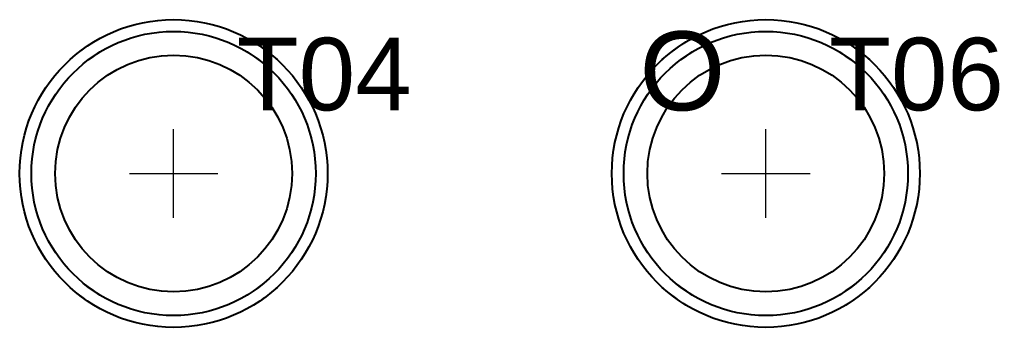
# Model space of a CAD drawing. Header units: millimetres. Extents: x 7 to 422, y 36 to 182.
# Drawn here: x 91.58 to 112.26, y 58.08 to 64.58 of the extents above; entities that cross this region are included whole.
import ezdxf

# ---------------------------------------------------------------- set-up
doc = ezdxf.new("R2010")
doc.units = ezdxf.units.MM
doc.header["$LTSCALE"] = 0.666667
doc.linetypes.add('DASHED', pattern=[1.524, 1.27, -0.254])
for name, color, linetype, lineweight in [('ANNOTATIONS', 7, 'CONTINUOUS', 18), ('HIDDEN', 7, 'DASHED', 13), ('VISIBLE', 7, 'CONTINUOUS', 25)]:
    doc.layers.add(name, color=color, linetype=linetype, lineweight=lineweight)
doc.styles.add('CJK', font='Arial Unicode.ttf')

msp = doc.modelspace()

# ---------------------------------------------------------------- linework, layer by layer
at = {"layer": 'ANNOTATIONS'}
for p, q in [((94.83333, 60.4), (94.83333, 62.26667)), ((107.33333, 60.4), (107.33333, 62.26667)), ((93.9, 61.33333), (95.76667, 61.33333)), ((106.4, 61.33333), (108.26667, 61.33333))]:
    msp.add_line(p, q, dxfattribs=at)
at = {"layer": 'HIDDEN'}
for centre, radius in [((94.83333, 61.33333), 3.25), ((107.33333, 61.33333), 3.25), ((94.83333, 61.33333), 3), ((107.33333, 61.33333), 3)]:
    msp.add_circle(centre, radius, dxfattribs=at)
at = {"layer": 'VISIBLE'}
for centre, radius in [((94.83333, 61.33333), 3.25), ((107.33333, 61.33333), 3.25), ((94.83333, 61.33333), 3), ((107.33333, 61.33333), 3), ((94.83333, 61.33333), 2.5), ((107.33333, 61.33333), 2.5)]:
    msp.add_circle(centre, radius, dxfattribs=at)

# ---------------------------------------------------------------- texts
at = {"layer": 'ANNOTATIONS', "style": 'CJK'}
for s, height, p in [('O', 1.66667, (104.66667, 62.66667)), ('T04', 1.533333, (96.16667, 62.66667)), ('T06', 1.533333, (108.66667, 62.66667))]:
    msp.add_text(s, height=height, dxfattribs=at).set_placement(p)

doc.saveas('drawing.dxf')
